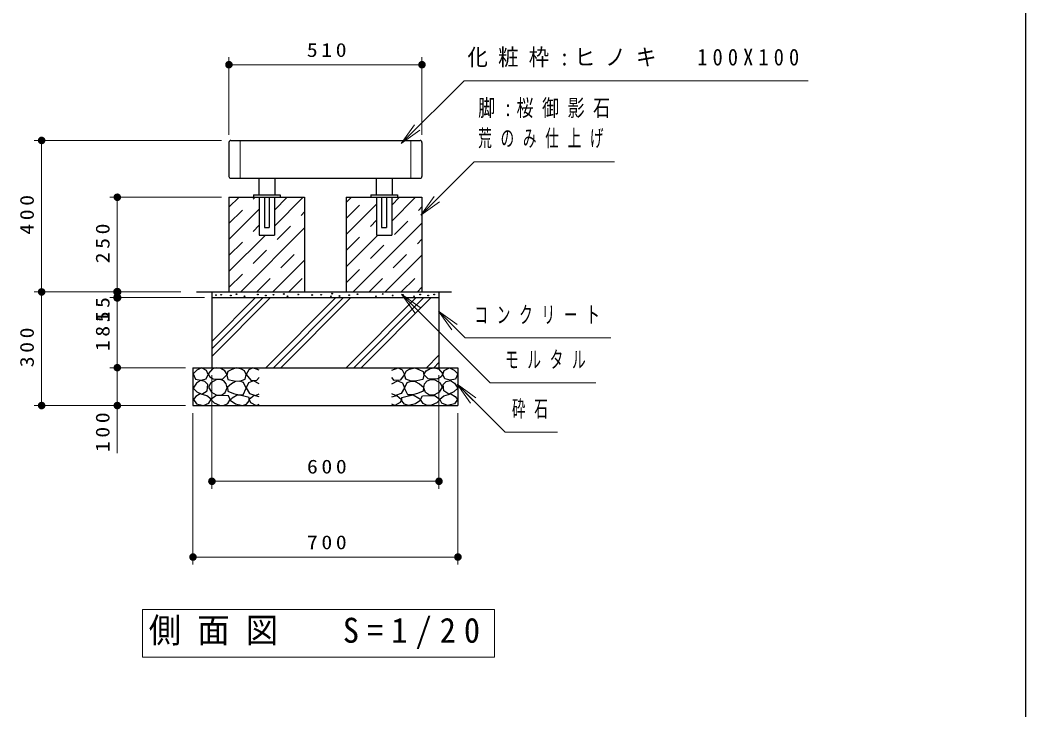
# Model space of a CAD drawing. Units: millimetres on the paper, scale 1:20. Extents: x -365 to 12, y -47 to 257.
# Drawn here: x -132.9 to 0, y 43.6 to 134.7 of the extents above; entities that cross this region are included whole.
import ezdxf

# ---------------------------------------------------------------- set-up
doc = ezdxf.new("R2010")
doc.units = ezdxf.units.MM
doc.linetypes.add('USER1', pattern=[4.5, 2.5, -2])
doc.layers.add('LY_1', color=3, linetype='Continuous', lineweight=25)
doc.layers.add('LY_2', color=7, linetype='Continuous', lineweight=13)
doc.styles.add('ＭＳ ゴシック', font='')
doc.styles.get('ＭＳ ゴシック').set_extended_font_data('MS Gothic')

# ---------------------------------------------------------------- blocks, each defined once
blk = doc.blocks.new('filled_dot')
at = {"color": 0, "linetype": 'Continuous', "lineweight": -2, "const_width": 1.25}
blk.add_lwpolyline([(-0.625, 0, 1), (0.625, 0, 1)], format="xyb", close=True, dxfattribs=at)

msp = doc.modelspace()

# ---------------------------------------------------------------- linework, layer by layer
at = {"layer": 'LY_1', "color": 7, "lineweight": 13}
for p, q in [((-105.286, 119.54), (-105.286, 129.79)), ((-79.786, 119.54), (-79.786, 129.79)), ((-105.286, 128.79), (-79.786, 128.79)), ((-82.524, 118.366), (-80.756, 120.841)), ((-82.524, 118.366), (-80.403, 120.487)), ((-80.049, 120.134), (-82.524, 118.366)), ((-106.286, 118.79), (-131.036, 118.79)), ((-130.036, 98.79), (-130.036, 118.79)), ((-103.821, 118.79), (-103.821, 113.79)), ((-81.25, 118.79), (-81.25, 113.79)), ((-106.286, 111.29), (-121.036, 111.29)), ((-120.036, 98.79), (-120.036, 111.29)), ((-79.946, 108.904), (-78.179, 111.379)), ((-79.946, 108.904), (-77.825, 111.025)), ((-77.472, 110.672), (-79.946, 108.904)), ((-111.624, 98.79), (-131.036, 98.79)), ((-130.036, 83.79), (-130.036, 98.79)), ((-120.036, 94.67), (-120.036, 98.79)), ((-80.721, 96.016), (-82.489, 98.49)), ((-82.489, 98.49), (-80.014, 96.723)), ((-82.489, 98.49), (-80.367, 96.369)), ((-108.536, 98.04), (-121.036, 98.04)), ((-120.036, 88.79), (-120.036, 98.04)), ((-107.536, 90.285), (-99.78, 98.04)), ((-107.536, 91.275), (-100.77, 98.04)), ((-107.536, 92.265), (-101.76, 98.04)), ((-100.404, 88.79), (-91.154, 98.04)), ((-99.414, 88.79), (-90.164, 98.04)), ((-98.424, 88.79), (-89.174, 98.04)), ((-89.797, 88.79), (-80.547, 98.04)), ((-88.807, 88.79), (-79.557, 98.04)), ((-87.817, 88.79), (-78.567, 98.04)), ((-75.846, 93.777), (-77.613, 96.252)), ((-77.613, 96.252), (-75.139, 94.484)), ((-77.613, 96.252), (-75.492, 94.13)), ((-79.19, 88.79), (-77.536, 90.445)), ((-78.201, 88.79), (-77.536, 89.455)), ((-111.036, 88.79), (-121.036, 88.79)), ((-120.036, 77.503), (-120.036, 88.79)), ((-107.536, 87.79), (-107.536, 72.79)), ((-77.536, 87.79), (-77.536, 72.79)), ((-73.373, 84.121), (-75.141, 86.596)), ((-75.141, 86.596), (-72.666, 84.828)), ((-75.141, 86.596), (-73.019, 84.474)), ((-111.036, 83.79), (-131.036, 83.79)), ((-110.036, 82.79), (-110.036, 62.79)), ((-75.036, 82.79), (-75.036, 62.79)), ((-77.536, 73.79), (-107.536, 73.79)), ((-75.036, 63.79), (-110.036, 63.79)), ((-70.215, 56.871), (-116.715, 56.871)), ((-116.715, 56.871), (-116.715, 50.571)), ((-70.215, 50.571), (-70.215, 56.871)), ((-116.715, 50.571), (-70.215, 50.571))]:
    msp.add_line(p, q, dxfattribs=at)
at = {"layer": 'LY_1'}
for p, q in [((-105.286, 118.54), (-105.286, 114.04)), ((-105.036, 118.79), (-80.036, 118.79)), ((-79.786, 118.54), (-79.786, 114.04)), ((-105.036, 113.79), (-80.036, 113.79)), ((-101.353, 113.79), (-101.353, 111.59)), ((-99.218, 113.79), (-99.218, 111.59)), ((-85.853, 113.79), (-85.853, 111.59)), ((-83.718, 113.79), (-83.718, 111.59)), ((-105.286, 111.29), (-95.286, 111.29)), ((-105.286, 111.29), (-105.286, 98.79)), ((-105.286, 109.96), (-103.956, 111.29)), ((-102.036, 111.59), (-102.036, 111.29)), ((-102.036, 111.59), (-98.536, 111.59)), ((-101.286, 111.29), (-101.286, 106.29)), ((-100.611, 111.29), (-100.611, 107.29)), ((-99.961, 111.29), (-99.961, 107.29)), ((-99.286, 111.29), (-99.286, 106.29)), ((-99.286, 107.475), (-95.471, 111.29)), ((-99.286, 109.596), (-97.592, 111.29)), ((-98.536, 111.59), (-98.536, 111.29)), ((-95.286, 111.29), (-95.286, 98.79)), ((-89.786, 111.29), (-89.786, 98.79)), ((-89.786, 111.29), (-79.786, 111.29)), ((-89.786, 110.611), (-89.107, 111.29)), ((-89.786, 106.368), (-85.786, 110.368)), ((-86.536, 111.59), (-86.536, 111.29)), ((-86.536, 111.59), (-83.036, 111.59)), ((-85.786, 111.29), (-85.786, 106.29)), ((-85.111, 111.29), (-85.111, 107.29)), ((-84.461, 111.29), (-84.461, 107.29)), ((-83.786, 111.29), (-83.786, 106.29)), ((-83.786, 108.126), (-80.621, 111.29)), ((-83.786, 110.247), (-82.743, 111.29)), ((-83.036, 111.59), (-83.036, 111.29)), ((-79.786, 111.29), (-79.786, 98.79)), ((-105.286, 105.718), (-101.286, 109.718)), ((-88.879, 98.79), (-79.786, 107.883)), ((-103.728, 98.79), (-95.286, 107.232)), ((-100.611, 107.29), (-99.961, 107.29)), ((-85.111, 107.29), (-84.461, 107.29)), ((-105.286, 101.475), (-100.471, 106.29)), ((-101.286, 106.29), (-99.286, 106.29)), ((-89.786, 102.126), (-85.621, 106.29)), ((-85.786, 106.29), (-83.786, 106.29)), ((-99.485, 98.79), (-95.286, 102.99)), ((-84.636, 98.79), (-79.786, 103.64)), ((-109.575, 98.79), (-85.111, 98.79)), ((-107.536, 98.79), (-107.536, 88.79)), ((-89.786, 98.79), (-75.883, 98.79)), ((-80.393, 98.79), (-79.786, 99.398)), ((-77.536, 98.79), (-77.536, 88.79)), ((-107.536, 98.04), (-77.536, 98.04)), ((-110.036, 88.79), (-75.036, 88.79)), ((-110.036, 88.79), (-110.036, 83.79)), ((-75.036, 88.79), (-75.036, 83.79)), ((-110.036, 83.79), (-75.036, 83.79))]:
    msp.add_line(p, q, dxfattribs=at)
at = {"layer": 'LY_1', "linetype": 'USER1'}
for p, q in [((-105.286, 107.839), (-101.835, 111.29)), ((-89.786, 108.49), (-86.985, 111.29)), ((-105.286, 99.354), (-95.286, 109.354)), ((-89.786, 100.004), (-79.786, 110.004)), ((-89.786, 104.247), (-85.786, 108.247)), ((-105.286, 103.596), (-101.286, 107.596)), ((-101.607, 98.79), (-95.286, 105.111)), ((-86.757, 98.79), (-79.786, 105.762)), ((-82.515, 98.79), (-79.786, 101.519)), ((-97.364, 98.79), (-95.286, 100.868))]:
    msp.add_line(p, q, dxfattribs=at)
at = {"layer": 'LY_1', "color": 7, "lineweight": 13}
for points in [[(-82.524, 118.366), (-74.217, 126.673), (-28.78, 126.673)], [(-79.946, 108.904), (-72.875, 115.975), (-54.357, 115.975)], [(-82.489, 98.49), (-70.797, 86.799), (-56.813, 86.799)], [(-77.613, 96.252), (-74.078, 92.716), (-54.851, 92.716)], [(-75.141, 86.596), (-68.803, 80.258), (-61.902, 80.258)]]:
    msp.add_lwpolyline(points, dxfattribs=at)
at = {"layer": 'LY_1'}
for points in [[(-108.913, 88.76), (-109.547, 88.459), (-110.022, 87.984), (-109.721, 87.287), (-108.992, 87.144), (-108.295, 87.303), (-108.042, 87.889), (-108.232, 88.396)], [(-106.942, 88.765), (-107.469, 88.629), (-108.05, 87.994), (-107.82, 87.575), (-107.363, 87.338), (-106.847, 87.264), (-106.104, 87.332), (-105.536, 87.873), (-105.82, 88.373), (-106.354, 88.683)], [(-104.351, 88.775), (-104.888, 88.551), (-105.434, 88.283), (-105.55, 87.781), (-105.416, 87.218), (-104.593, 87.056), (-103.868, 87.012), (-103.143, 87.271), (-102.991, 87.88), (-103.223, 88.39), (-103.626, 88.614)], [(-80.72, 88.775), (-80.183, 88.551), (-79.637, 88.283), (-79.521, 87.781), (-79.655, 87.218), (-80.479, 87.056), (-81.204, 87.012), (-81.928, 87.271), (-82.081, 87.88), (-81.848, 88.39), (-81.445, 88.614)], [(-78.129, 88.765), (-77.602, 88.629), (-77.021, 87.994), (-77.251, 87.575), (-77.708, 87.338), (-78.224, 87.264), (-78.967, 87.332), (-79.535, 87.873), (-79.251, 88.373), (-78.718, 88.683)], [(-76.158, 88.76), (-75.524, 88.459), (-75.049, 87.984), (-75.35, 87.287), (-76.079, 87.144), (-76.776, 87.303), (-77.029, 87.889), (-76.839, 88.396)], [(-109.04, 87.112), (-109.579, 86.764), (-110.022, 86.083), (-109.515, 85.623), (-108.85, 85.306), (-108.153, 85.75), (-108.074, 86.59), (-108.481, 86.952)], [(-107.577, 85.548), (-106.956, 85.203), (-106.28, 85.156), (-105.766, 85.518), (-105.523, 86.116), (-105.635, 86.653), (-105.982, 87.062), (-106.448, 87.226), (-106.983, 87.17), (-107.672, 86.801), (-107.969, 86.224)], [(-104.401, 86.944), (-104.955, 86.647), (-105.482, 86.228), (-105.428, 85.674), (-104.685, 85.403), (-104.05, 85.187), (-103.401, 85.214), (-102.996, 86.079), (-103.347, 86.836), (-103.851, 87)], [(-80.67, 86.944), (-80.116, 86.647), (-79.589, 86.228), (-79.643, 85.674), (-80.386, 85.403), (-81.021, 85.187), (-81.67, 85.214), (-82.076, 86.079), (-81.724, 86.836), (-81.221, 87)], [(-77.494, 85.548), (-78.116, 85.203), (-78.791, 85.156), (-79.305, 85.518), (-79.548, 86.116), (-79.437, 86.653), (-79.089, 87.062), (-78.623, 87.226), (-78.089, 87.17), (-77.399, 86.801), (-77.102, 86.224)], [(-76.031, 87.112), (-75.493, 86.764), (-75.049, 86.083), (-75.556, 85.623), (-76.221, 85.306), (-76.918, 85.75), (-76.998, 86.59), (-76.59, 86.952)], [(-109.081, 85.316), (-109.65, 84.996), (-109.987, 84.574), (-109.584, 84.008), (-108.641, 83.805), (-107.926, 84.124), (-107.652, 84.629), (-108.191, 85.084)], [(-106.226, 85.109), (-107.01, 85.068), (-107.672, 84.595), (-107.239, 84.136), (-106.55, 83.825), (-105.985, 83.816), (-105.442, 84.041), (-105.104, 84.568), (-105.361, 85.055)], [(-104.11, 85.2), (-104.881, 84.781), (-105.124, 84.484), (-104.435, 83.997), (-103.489, 83.808), (-102.959, 83.992), (-102.61, 84.416), (-102.637, 84.835), (-103.502, 85.065)], [(-80.961, 85.2), (-80.191, 84.781), (-79.947, 84.484), (-80.636, 83.997), (-81.583, 83.808), (-82.112, 83.992), (-82.461, 84.416), (-82.434, 84.835), (-81.569, 85.065)], [(-78.846, 85.109), (-78.062, 85.068), (-77.399, 84.595), (-77.832, 84.136), (-78.521, 83.825), (-79.086, 83.816), (-79.629, 84.041), (-79.967, 84.568), (-79.71, 85.055)], [(-75.99, 85.316), (-75.422, 84.996), (-75.084, 84.574), (-75.487, 84.008), (-76.43, 83.805), (-77.146, 84.124), (-77.419, 84.629), (-76.88, 85.084)]]:
    msp.add_lwpolyline(points, close=True, dxfattribs=at)
for points in [[(-101.286, 88.455), (-102.141, 88.772), (-102.68, 88.502), (-102.997, 87.9), (-102.41, 87.14), (-101.634, 87.077), (-101.286, 87.473)], [(-83.786, 88.455), (-82.93, 88.772), (-82.391, 88.502), (-82.075, 87.9), (-82.661, 87.14), (-83.437, 87.077), (-83.786, 87.473)], [(-101.301, 86.649), (-102.062, 87.045), (-102.696, 86.791), (-102.997, 86.142), (-102.553, 85.366), (-101.793, 85.128), (-101.301, 85.334)], [(-83.77, 86.649), (-83.009, 87.045), (-82.376, 86.791), (-82.075, 86.142), (-82.518, 85.366), (-83.279, 85.128), (-83.77, 85.334)], [(-101.286, 84.922), (-101.951, 85.128), (-102.601, 84.573), (-102.426, 84.177), (-101.698, 83.813), (-101.286, 83.971)], [(-83.786, 84.922), (-83.12, 85.128), (-82.471, 84.573), (-82.645, 84.177), (-83.374, 83.813), (-83.786, 83.971)]]:
    msp.add_lwpolyline(points, dxfattribs=at)
for centre in [(-107.002, 98.354), (-106.322, 98.422), (-105.031, 98.32), (-104.283, 98.489), (-101.462, 98.456), (-100.408, 98.32), (-99.389, 98.422), (-98.029, 98.523), (-96.126, 98.456), (-94.29, 98.388), (-93.101, 98.422), (-91.639, 98.557), (-89.396, 98.354), (-88.309, 98.489), (-84.978, 98.523), (-83.652, 98.32), (-82.293, 98.422), (-80.016, 98.456), (-78.962, 98.32), (-78.18, 98.456), (-103.229, 98.218), (-97.553, 98.218), (-91.809, 98.218), (-90.688, 98.252), (-85.862, 98.218), (-80.831, 98.218)]:
    msp.add_circle(centre, 0.05, dxfattribs=at)
for centre, start, end in [((-105.036, 118.54), 89.99998, 179.99996), ((-80.036, 118.54), 0, 89.99998), ((-105.036, 114.04), 179.99998, 270.00002), ((-80.036, 114.04), 270.00002, 0)]:
    msp.add_arc(centre, 0.25, start, end, dxfattribs=at)
at = {"layer": 'LY_2', "color": 20, "lineweight": 25}
msp.add_line((0, 0), (0, 257), dxfattribs=at)

# ---------------------------------------------------------------- block references
at = {"layer": 'LY_1', "color": 7, "lineweight": 13, "xscale": 0.4, "yscale": 0.4}
for p in [(-105.286, 128.79), (-107.536, 73.79), (-110.036, 63.79)]:
    msp.add_blockref('filled_dot', p, dxfattribs=at)
at = {"layer": 'LY_1', "color": 7, "lineweight": 13}
for p, xscale, yscale, rotation in [((-79.786, 128.79), 0.4, 0.4, 180), ((-130.036, 118.79), 0.4, 0.4, 270), ((-120.036, 111.29), 0.4, 0.4, 270), ((-130.036, 98.79), 0.4, 0.4, 90), ((-130.036, 98.79), 0.4, 0.4, 270), ((-120.036, 98.79), 0.431, 0.431, 270), ((-120.036, 98.04), 0.431, 0.431, 270), ((-120.036, 98.79), 0.4, 0.4, 90), ((-120.036, 88.79), 0.4, 0.4, 270), ((-130.036, 83.79), 0.4, 0.4, 90), ((-120.036, 83.79), 0.4, 0.4, 90), ((-77.536, 73.79), 0.4, 0.4, 180), ((-75.036, 63.79), 0.4, 0.4, 180)]:
    msp.add_blockref('filled_dot', p, dxfattribs=dict(at, xscale=xscale, yscale=yscale, rotation=rotation))

# ---------------------------------------------------------------- texts
at = {"layer": 'LY_1', "color": 7, "style": 'ＭＳ ゴシック'}
for s, insert, char_height, attachment_point in [('\\T1.33;\\W1.15;510', (-92.136, 129.79), 1.833, 8), ('\\T1.5;\\W0.9;化粧枠:ヒノキ\u3000100X100', (-73.78, 129.673), 2.199, 4), ('\\T1.5;\\W0.75;脚:桜御影石', (-72.357, 122.975), 2.199, 4), ('\\T1.64;\\W0.6;荒のみ仕上げ', (-72.357, 118.975), 2.199, 4), ('\\T1.64;\\W0.6;コンクリート', (-72.851, 95.716), 2.199, 4), ('\\T1.64;\\W0.6;モルタル', (-68.813, 89.799), 2.199, 4), ('\\T1.64;\\W0.6;砕石', (-67.902, 83.258), 2.199, 4), ('\\T1.33;\\W1.15;600', (-92.119, 74.79), 1.833, 8), ('\\T1.33;\\W1.15;700', (-92.119, 64.79), 1.833, 8), ('\\T1.5;\\W0.95;側面図\u3000S=1/20', (-93.465, 53.721), 3.299, 5)]:
    msp.add_mtext(s, dxfattribs=dict(at, insert=insert, char_height=char_height, attachment_point=attachment_point))
at = {"layer": 'LY_1', "color": 7, "char_height": 1.833, "attachment_point": 8, "rotation": 90, "style": 'ＭＳ ゴシック'}
for s, insert in [('\\T1.33;\\W1.15;400', (-131.036, 109.207)), ('\\T1.33;\\W1.15;250', (-121.036, 105.432)), ('\\T1.34;\\W1.15;15', (-121.036, 96.67)), ('\\T1.33;\\W1.15;185', (-121.036, 93.832)), ('\\T1.33;\\W1.15;300', (-131.036, 91.707)), ('\\T1.33;\\W1.15;100', (-121.036, 80.503))]:
    msp.add_mtext(s, dxfattribs=dict(at, insert=insert))

doc.saveas('drawing.dxf')
